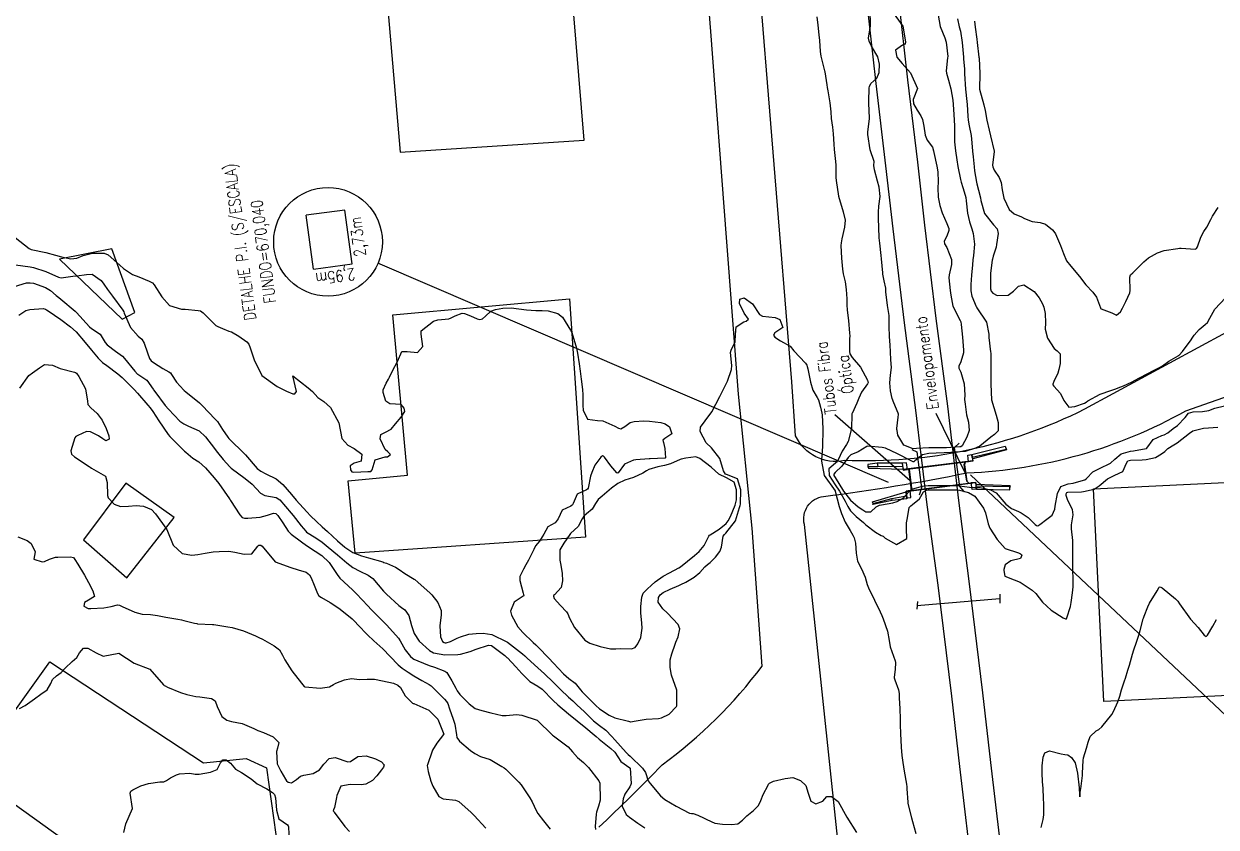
# Model space of a CAD drawing. Header units: metres. Extents: x 292545 to 299085, y 7450245 to 7463078.
# Drawn here: x 296025.7 to 296179.3, y 7456306.8 to 7456410.3 of the extents above; entities that cross this region are included whole.
import ezdxf

# ---------------------------------------------------------------- set-up
doc = ezdxf.new("R2010")
doc.units = ezdxf.units.M
doc.linetypes.add('CONTINUO', pattern=[0])
doc.linetypes.add('TRACEJADO', pattern=[8.7, 8, -0.7])
for name, color, linetype in [('Curvas de Nivel 1m', 11, 'Continuous'), ('Curvas de Nivel 5m', 15, 'Continuous'), ('Edificações', 30, 'Continuous'), ('ENVELOPAMENTO', 45, 'CONTINUO'), ('Linha Férrea', 20, 'Continuous'), ('P.I.', 45, 'CONTINUO'), ('Pontes e viadutos', 190, 'Continuous'), ('Pórtico', 62, 'Continuous'), ('TEXTO', 45, 'Continuous'), ('TUBO', 45, 'Continuous'), ('Vias Primárias', 230, 'Continuous')]:
    doc.layers.add(name, color=color, linetype=linetype)
doc.styles.add('ROMANS', font='romans', dxfattribs={"height": 0.2})

msp = doc.modelspace()

# ---------------------------------------------------------------- linework, layer by layer
at = {"layer": 'Curvas de Nivel 1m', "flags": 128}
for points, elevation in [([(296127.89, 7456411.16), (296127.99, 7456410.11), (296128.14, 7456408.88), (296128.23, 7456408.11), (296128.3, 7456406.7), (296128.37, 7456406.11), (296128.86, 7456404.24), (296128.9, 7456404.13), (296128.9, 7456404.1), (296129.16, 7456402.41), (296129.2, 7456402.09), (296129.28, 7456401.65), (296129.56, 7456400.09), (296129.66, 7456398.95), (296129.73, 7456398.09), (296129.88, 7456396.98), (296129.99, 7456396.09), (296130.06, 7456394.77), (296130.11, 7456394.09), (296130.28, 7456392.53), (296130.3, 7456392.08), (296130.32, 7456390.46), (296130.36, 7456390.08), (296130.67, 7456388.08), (296131.27, 7456386.07), (296131.52, 7456384.96), (296131.45, 7456384.07), (296131.1, 7456382.56), (296130.99, 7456382.07), (296130.97, 7456381.7), (296131.05, 7456380.07), (296131.16, 7456378.67), (296131.28, 7456378.07), (296131.53, 7456377.05), (296131.66, 7456376.06), (296131.73, 7456374.85), (296131.74, 7456374.06), (296131.79, 7456373.36), (296131.97, 7456372.06), (296132.09, 7456370.43), (296132.1, 7456370.06), (296132.09, 7456369.7), (296132.08, 7456368.06), (296132.12, 7456367.74), (296132.43, 7456367.29), (296133.51, 7456366.04), (296134.39, 7456364.36), (296134.49, 7456364.03), (296134.46, 7456363.95), (296134.38, 7456363.88), (296133.61, 7456362.79), (296133.3, 7456362.04), (296133.02, 7456361.38), (296132.4, 7456360.05), (296132.39, 7456360.01), (296132.33, 7456358.06), (296132.31, 7456357.96), (296131.9, 7456356.46), (296131.69, 7456356.07), (296131.14, 7456355.21), (296130.62, 7456354.08), (296130.48, 7456353.85), (296130.26, 7456353.67), (296129.41, 7456352.93), (296129.45, 7456352.09), (296130.23, 7456350.86), (296130.77, 7456350.07), (296131.52, 7456348.75), (296131.85, 7456348.06), (296132.19, 7456347.53), (296132.93, 7456346.79), (296133.89, 7456346.03), (296134.03, 7456345.89), (296134.17, 7456345.72), (296135.43, 7456344.75), (296136.16, 7456344.35), (296136.4, 7456344.25), (296136.66, 7456344), (296138.14, 7456343.19), (296139.47, 7456343.97), (296139.41, 7456345.21), (296139.42, 7456345.97), (296139.53, 7456346.62), (296139.76, 7456347.96), (296139.97, 7456348.18), (296140.2, 7456348.33), (296141.08, 7456349.08), (296141.6, 7456349.95), (296141.99, 7456350.18), (296142.23, 7456350.21), (296142.5, 7456350.21), (296144.23, 7456350.22), (296145.91, 7456350.21), (296146.23, 7456350.18), (296147.4, 7456349.88), (296148.22, 7456349.39), (296149.33, 7456347.85), (296149.58, 7456347.24), (296149.92, 7456345.84), (296150.16, 7456345.28), (296151.1, 7456343.83), (296152.13, 7456342.66), (296153.83, 7456342.1), (296154.12, 7456341.96), (296154.22, 7456341.9), (296154.28, 7456341.8), (296154.12, 7456341.39), (296152.85, 7456341.08), (296152.11, 7456340.54), (296151.97, 7456339.95), (296151.97, 7456339.82), (296152.09, 7456339.1), (296153.28, 7456338.61), (296154.08, 7456338.31), (296154.84, 7456337.79), (296155.6, 7456337.3), (296156.06, 7456336.87), (296156.93, 7456335.76), (296158.04, 7456334.72), (296159.59, 7456333.73), (296159.88, 7456333.58), (296160.02, 7456333.62), (296160.09, 7456333.72), (296160.56, 7456335.2), (296160.65, 7456335.71), (296160.82, 7456336.96), (296160.9, 7456337.71), (296160.88, 7456338.92), (296160.84, 7456339.71), (296160.85, 7456340.98), (296160.85, 7456341.71), (296160.85, 7456343), (296160.83, 7456343.71), (296160.69, 7456345.19), (296160.69, 7456345.71), (296160.89, 7456347.01), (296160.8, 7456347.71), (296160.2, 7456348.84), (296159.98, 7456349.49), (296159.99, 7456349.72), (296160.06, 7456349.87), (296160.22, 7456349.93), (296161.94, 7456349.98), (296162.22, 7456350), (296163.58, 7456350.33), (296164.23, 7456350.74), (296165.29, 7456351.66), (296166.25, 7456352.1), (296167.29, 7456352.6), (296167.74, 7456353.64), (296167.94, 7456353.96), (296168.27, 7456354.05), (296169.77, 7456354.1), (296170.27, 7456354.13), (296171.48, 7456354.38), (296172.28, 7456354.85), (296172.68, 7456355.18), (296173.1, 7456355.57), (296173.84, 7456356.02), (296174.3, 7456356.29), (296175.87, 7456357.54), (296176.32, 7456357.83), (296177.67, 7456358.16), (296178.32, 7456358.2), (296179.54, 7456358.28)], 673), ([(296143.49, 7456411.39), (296143.77, 7456409.92), (296144.35, 7456408.49), (296144.54, 7456407.91), (296144.73, 7456406.07), (296144.72, 7456405.91), (296144.54, 7456404.24), (296144.58, 7456403.91), (296144.85, 7456403.01), (296145.12, 7456401.91), (296145.38, 7456400.46), (296145.44, 7456399.9), (296145.47, 7456399.24), (296145.55, 7456397.9), (296145.61, 7456397.08), (296145.59, 7456395.9), (296145.6, 7456395.06), (296145.72, 7456393.9), (296145.89, 7456392.74), (296146.04, 7456391.9), (296146.39, 7456390.21), (296146.46, 7456389.89), (296146.69, 7456389.2), (296146.99, 7456388.2), (296147.05, 7456387.88), (296147.09, 7456387.46), (296147.28, 7456385.88), (296147.53, 7456384.77), (296147.82, 7456383.87), (296148, 7456383.25), (296148.16, 7456381.87), (296148.03, 7456380.42), (296147.96, 7456379.87), (296147.9, 7456379.2), (296147.78, 7456377.87), (296147.71, 7456376.7), (296147.71, 7456375.87), (296147.84, 7456375.19), (296148.39, 7456373.86), (296148.43, 7456373.79), (296148.5, 7456373.7), (296149.73, 7456371.85), (296150.04, 7456370.27), (296150.04, 7456369.84), (296150.25, 7456368.02), (296150.27, 7456367.84), (296150.3, 7456365.96), (296150.3, 7456365.84), (296150.29, 7456363.93), (296150.29, 7456363.84), (296150.36, 7456361.84), (296150.99, 7456359.83), (296151.24, 7456358.91), (296151.23, 7456357.83), (296150.77, 7456357.37), (296150.3, 7456357.03), (296148.87, 7456355.86), (296148.49, 7456355.67), (296148.29, 7456355.6), (296146.99, 7456355.18), (296146.28, 7456355.1), (296145.13, 7456355.05), (296144.28, 7456355.01), (296143.24, 7456354.96), (296142.28, 7456354.9), (296141.5, 7456354.72), (296140.49, 7456353.96), (296140.37, 7456353.85), (296140.26, 7456353.85), (296140, 7456353.96), (296138.28, 7456354.86), (296136.71, 7456355.58), (296136.29, 7456355.7), (296134.46, 7456355.86), (296134.29, 7456355.82), (296133.18, 7456355.14), (296132.27, 7456354.72), (296131.92, 7456354.41), (296131.69, 7456354.07), (296131.07, 7456353.26), (296130.25, 7456352.45), (296130.07, 7456352.25), (296130.08, 7456352.08), (296130.24, 7456351.8), (296131.29, 7456350.07), (296132.21, 7456348.88), (296133.21, 7456348.04), (296133.78, 7456347.63), (296134.19, 7456347.4), (296134.81, 7456347.4), (296135.53, 7456348.02), (296135.95, 7456348.26), (296136.2, 7456348.31), (296137.65, 7456348.54), (296138.2, 7456348.7), (296139.01, 7456349.17), (296139.7, 7456349.97), (296139.96, 7456350.22), (296140.23, 7456350.34), (296141.47, 7456350.71), (296142.23, 7456350.79), (296143.1, 7456350.79), (296144.23, 7456350.8), (296145.33, 7456350.8), (296146.23, 7456350.74), (296147.54, 7456350.57), (296148.23, 7456350.54), (296148.91, 7456350.54), (296150.23, 7456350.24), (296150.96, 7456349.83), (296152.2, 7456348.39), (296152.96, 7456347.81), (296153.84, 7456347.45), (296154.19, 7456347.27), (296155.07, 7456346.67), (296155.98, 7456345.77), (296156.17, 7456345.64), (296156.34, 7456345.6), (296156.58, 7456345.77), (296157.51, 7456346.43), (296158.18, 7456346.95), (296158.51, 7456347.75), (296158.57, 7456348.12), (296158.86, 7456349.74), (296159.32, 7456350.64), (296160.23, 7456350.99), (296160.87, 7456351.07), (296162.24, 7456351.46), (296162.41, 7456351.53), (296162.59, 7456351.7), (296163.41, 7456352.53), (296164.26, 7456352.99), (296165.68, 7456353.66), (296166.27, 7456354.19), (296167.06, 7456354.86), (296168.29, 7456355.19), (296168.68, 7456355.23), (296170.29, 7456355.55), (296170.33, 7456355.57), (296170.36, 7456355.6), (296171.19, 7456356.7), (296172.31, 7456357.22), (296172.59, 7456357.3), (296173.08, 7456357.57), (296173.76, 7456358.12), (296174.32, 7456358.51), (296175.3, 7456359.55), (296175.76, 7456360.12), (296176.34, 7456360.29), (296177.56, 7456360.31), (296178.35, 7456360.46), (296179.13, 7456360.73), (296180.36, 7456361.03)], 672), ([(296137.49, 7456411.99), (296138.93, 7456409.98), (296139.28, 7456407.98), (296139.24, 7456407.65), (296138.91, 7456407.54), (296138, 7456406.89), (296138.17, 7456405.99), (296138.87, 7456405.16), (296139.95, 7456403.97), (296140.83, 7456401.96), (296140.27, 7456400.51), (296140.34, 7456399.96), (296140.8, 7456399.15), (296141.27, 7456398.43), (296141.5, 7456397.95), (296141.65, 7456397.07), (296141.82, 7456395.94), (296142.09, 7456395.28), (296142.75, 7456394.38), (296142.91, 7456393.93), (296142.96, 7456393.71), (296143.31, 7456391.92), (296143.44, 7456391.19), (296143.49, 7456389.92), (296143.46, 7456389.15), (296143.52, 7456387.92), (296143.73, 7456386.85), (296144.02, 7456385.92), (296144.63, 7456384.53), (296144.86, 7456383.91), (296144.88, 7456383.65), (296144.61, 7456382.9), (296144.26, 7456382.26), (296144.33, 7456381.91), (296144.6, 7456381.45), (296145.21, 7456379.9), (296145.22, 7456379.25), (296144.91, 7456377.91), (296144.89, 7456377.56), (296145.06, 7456375.9), (296145.12, 7456375.31), (296145.4, 7456373.9), (296146.33, 7456372.04), (296146.41, 7456371.89), (296146.48, 7456371.53), (296146.65, 7456369.89), (296146.77, 7456368.22), (296146.75, 7456367.89), (296146.42, 7456366.73), (296146.17, 7456366.14), (296146.17, 7456365.89), (296146.41, 7456365.38), (296146.85, 7456363.88), (296146.92, 7456362.43), (296146.91, 7456361.88), (296146.96, 7456361.27), (296147.15, 7456359.88), (296147.4, 7456358.95), (296147.51, 7456357.88), (296147.18, 7456357.01), (296146.61, 7456355.89), (296146.41, 7456355.77), (296146.29, 7456355.75), (296144.56, 7456355.63), (296144.29, 7456355.63), (296142.6, 7456355.62), (296142.29, 7456355.63), (296140.71, 7456355.53), (296140.29, 7456355.51), (296139.08, 7456355.97), (296138.31, 7456357.27), (296138.21, 7456357.88), (296138.19, 7456357.98), (296138.17, 7456358.13), (296138.34, 7456359.6), (296138.39, 7456359.94), (296138.38, 7456359.98), (296138.34, 7456360.1), (296137.78, 7456361.42), (296137.58, 7456361.99), (296137.38, 7456363), (296137.28, 7456364), (296137.37, 7456365.02), (296137.49, 7456365.99), (296137.41, 7456366.98), (296137.35, 7456368), (296137.3, 7456368.86), (296137.25, 7456370), (296137.19, 7456371.28), (296137.18, 7456372), (296137.17, 7456372.68), (296136.97, 7456374), (296136.77, 7456375.76), (296136.77, 7456376.01), (296136.76, 7456376.23), (296136.54, 7456377.14), (296136.38, 7456378.01), (296136.36, 7456378.21), (296136.2, 7456380.01), (296136.16, 7456380.43), (296135.98, 7456382.02), (296135.92, 7456382.7), (296135.84, 7456384.02), (296135.82, 7456385.2), (296135.82, 7456386.01), (296135.87, 7456386.8), (296136.02, 7456388.01), (296135.9, 7456389.23), (296135.69, 7456390.01), (296135.28, 7456391.46), (296135.23, 7456392.02), (296135.25, 7456392.54), (296134.74, 7456394.03), (296134.43, 7456396.03), (296134.42, 7456396.38), (296134.65, 7456398.03), (296134.65, 7456398.17), (296134.57, 7456400.03), (296134.56, 7456400.28), (296134.62, 7456402.03), (296134.65, 7456402.22), (296134.84, 7456402.61), (296135.58, 7456403.29), (296135.88, 7456404.01), (296135.94, 7456405.08), (296135.71, 7456406.02), (296134.9, 7456407.4), (296134.61, 7456408.03), (296134.52, 7456408.43), (296134.79, 7456410.03), (296134.8, 7456410.16), (296134.75, 7456412.03)], 673), ([(296145.99, 7456410.94), (296146.21, 7456409.89), (296146.36, 7456409.32), (296146.6, 7456407.88), (296146.78, 7456405.99), (296146.78, 7456405.88), (296146.78, 7456405.78), (296146.87, 7456404.42), (296146.9, 7456403.88), (296146.9, 7456403.84), (296147, 7456401.88), (296147.2, 7456400.27), (296147.25, 7456399.88), (296147.31, 7456398.4), (296147.37, 7456397.88), (296147.51, 7456397.15), (296147.74, 7456395.88), (296147.83, 7456394.95), (296147.93, 7456393.87), (296148.01, 7456393.15), (296148.12, 7456391.87), (296148.18, 7456391.34), (296148.43, 7456389.86), (296148.48, 7456389.65), (296148.68, 7456388.83), (296148.95, 7456387.86), (296149.01, 7456387.51), (296149.46, 7456385.85), (296150.63, 7456384.38), (296151.09, 7456383.84), (296151.21, 7456383.24), (296151.02, 7456381.84), (296150.95, 7456381.48), (296150.58, 7456380.32), (296150.49, 7456379.93), (296150.47, 7456379.84), (296150.24, 7456378.16), (296150.22, 7456377.84), (296150.25, 7456376.12), (296150.31, 7456375.84), (296150.52, 7456375.55), (296151.1, 7456375.25), (296152.52, 7456375.31), (296153.2, 7456375.81), (296153.84, 7456376.49), (296154.54, 7456376.63), (296155.88, 7456375.78), (296156.51, 7456374.96), (296156.92, 7456374.18), (296157.09, 7456373.76), (296157.3, 7456372.96), (296157.33, 7456371.76), (296157.3, 7456370.93), (296157.57, 7456369.76), (296158.44, 7456368.44), (296158.82, 7456368.13), (296159.23, 7456367.74), (296159.2, 7456366.52), (296159.04, 7456365.74), (296158.91, 7456365.24), (296158.39, 7456364.17), (296158.27, 7456363.86), (296158.27, 7456363.75), (296158.38, 7456363.58), (296159.25, 7456362.62), (296159.67, 7456361.73), (296160.35, 7456360.87), (296161.12, 7456360.95), (296162.36, 7456361.4), (296162.55, 7456361.51), (296162.79, 7456361.69), (296164.37, 7456362.55), (296165.73, 7456363.01), (296166.38, 7456363.22), (296166.68, 7456363.35), (296167.39, 7456363.64), (296168.39, 7456364.09), (296169.44, 7456364.66), (296170.4, 7456365.18), (296171.23, 7456365.59), (296172.02, 7456365.97), (296172.41, 7456366.22), (296173.21, 7456366.79), (296174.43, 7456367.49), (296174.47, 7456367.52), (296174.53, 7456367.56), (296174.96, 7456368.07), (296176.09, 7456369.54), (296176.23, 7456369.76), (296176.46, 7456370.16), (296177.11, 7456370.89), (296177.89, 7456371.52), (296178.19, 7456371.8), (296178.49, 7456372.33), (296179.12, 7456373.5), (296180.52, 7456374.97)], 671), ([(296024.6, 7456382.75), (296026.42, 7456381.31), (296026.58, 7456381.24), (296026.68, 7456381.21), (296028.58, 7456380.83), (296029.79, 7456380.48), (296030.57, 7456380.26), (296031.8, 7456380.01), (296032.57, 7456380.09), (296033.38, 7456380.42), (296034.58, 7456380.71), (296036.09, 7456380.71), (296036.58, 7456380.52), (296038.09, 7456379.17), (296038.56, 7456378.76), (296039.71, 7456377.99), (296040.54, 7456377.66), (296041.86, 7456377.13), (296042.3, 7456376.89), (296042.53, 7456376.63), (296043.5, 7456375.11), (296044.5, 7456374), (296046.05, 7456373.52), (296046.49, 7456373.49), (296048.19, 7456373.35), (296048.49, 7456373.29), (296048.82, 7456373.05), (296050.47, 7456371.41), (296050.7, 7456371.26), (296051.32, 7456371.02), (296052.15, 7456370.69), (296052.46, 7456370.57), (296053.42, 7456370.02), (296054.45, 7456369.29), (296054.72, 7456368.98), (296054.87, 7456368.54), (296055.41, 7456366.97), (296056.39, 7456364.96), (296058.37, 7456363.55), (296059.56, 7456362.92), (296060.36, 7456362.6), (296060.65, 7456362.61), (296060.84, 7456362.91), (296060.39, 7456364.91), (296062.37, 7456363.39), (296062.9, 7456362.88), (296063.6, 7456362.12), (296064.35, 7456361.61), (296065.24, 7456360.85), (296066.32, 7456358.84), (296066.67, 7456356.83), (296067.45, 7456355.98), (296068.28, 7456355.53), (296069.25, 7456354.8), (296069.16, 7456353.9), (296068.26, 7456353.67), (296067.77, 7456353.3), (296067.81, 7456352.82), (296067.98, 7456352.55), (296068.24, 7456352.49), (296070.05, 7456352.6), (296070.24, 7456352.59), (296070.43, 7456352.6), (296070.6, 7456352.79), (296070.97, 7456354.07), (296072.27, 7456354.46), (296072.57, 7456354.47), (296072.95, 7456354.76), (296072.61, 7456355.1), (296072.28, 7456355.42), (296071.62, 7456356.78), (296071.71, 7456357.37), (296072.31, 7456357.66), (296073.04, 7456358.03), (296073.62, 7456358.75), (296074.33, 7456359.6), (296074.78, 7456360.3), (296074.73, 7456360.74), (296074.35, 7456361.22), (296072.89, 7456361.3), (296072.35, 7456361.67), (296072.03, 7456362.77), (296072.03, 7456363.11), (296072.38, 7456363.98), (296072.68, 7456364.47), (296072.81, 7456364.76), (296073.21, 7456365.57), (296073.86, 7456366.75), (296074.43, 7456368.03), (296075.1, 7456368.06), (296076.42, 7456367.93), (296077.12, 7456368.71), (296076.89, 7456370.28), (296076.9, 7456370.71), (296078.48, 7456371.95), (296079.04, 7456372.12), (296080.48, 7456372.28), (296080.75, 7456372.4), (296081.28, 7456372.66), (296082.17, 7456372.98), (296082.49, 7456372.96), (296083.25, 7456372.64), (296084.1, 7456372.25), (296084.48, 7456372.19), (296084.82, 7456372.27), (296085.2, 7456372.61), (296085.86, 7456373.24), (296086.5, 7456373.46), (296087.44, 7456373.65), (296088.5, 7456373.7), (296089.47, 7456373.54), (296090.49, 7456373.4), (296091.68, 7456373.35), (296092.49, 7456373.34), (296093.26, 7456373.28), (296094.49, 7456372.94), (296095.12, 7456372.49), (296096.13, 7456370.82), (296096.3, 7456370.48), (296096.46, 7456370.08), (296096.93, 7456368.48), (296097.05, 7456367.85), (296097.25, 7456366.47), (296097.37, 7456365.5), (296097.5, 7456364.47), (296097.7, 7456363.14), (296097.75, 7456362.47), (296097.72, 7456361.1), (296097.78, 7456360.47), (296098.33, 7456359.34), (296099.6, 7456359.16), (296100.32, 7456359.12), (296101.83, 7456358.41), (296102.31, 7456358.16), (296102.63, 7456358.08), (296103.16, 7456358.4), (296103.83, 7456358.88), (296104.32, 7456359.03), (296105.57, 7456359.13), (296106.32, 7456359.09), (296107.77, 7456358.9), (296108.32, 7456358.73), (296108.9, 7456358.33), (296109.18, 7456357.46), (296108.3, 7456356.84), (296108.02, 7456356.62), (296108.1, 7456356.34), (296108.29, 7456355.57), (296108.36, 7456354.34), (296108.32, 7456354.3), (296108.27, 7456354.29), (296106.4, 7456354.23), (296106.27, 7456354.23), (296104.56, 7456354.09), (296104.27, 7456354.03), (296103.11, 7456353.55), (296102.3, 7456352.41), (296102.25, 7456352.4), (296102.22, 7456352.38), (296102.12, 7456352.41), (296101.35, 7456353.33), (296100.52, 7456354.44), (296100.41, 7456354.57), (296100.27, 7456354.61), (296100.03, 7456354.44), (296099.28, 7456353.42), (296098.87, 7456352.45), (296098.72, 7456351.97), (296098.43, 7456350.46), (296098.35, 7456350.33), (296098.22, 7456350.24), (296097.01, 7456349.68), (296096.47, 7456348.48), (296096.39, 7456348.29), (296096.2, 7456348.11), (296095.07, 7456347.61), (296094.54, 7456346.5), (296094.17, 7456345.99), (296093.24, 7456345.44), (296092.72, 7456344.52), (296092.51, 7456344.16), (296092.14, 7456343.61), (296091.64, 7456343.02), (296091.41, 7456342.54), (296090.71, 7456341.15), (296090.38, 7456340.56), (296090.1, 7456340), (296089.61, 7456339.04), (296089.6, 7456338.56), (296090.06, 7456336.9), (296090.11, 7456336.56), (296090.05, 7456336.51), (296088.89, 7456335.73), (296088.43, 7456334.58), (296088.53, 7456334.07), (296089.37, 7456332.57), (296090, 7456331.82), (296091.34, 7456330.54), (296091.68, 7456330.24), (296091.98, 7456329.95), (296093.34, 7456328.52), (296093.95, 7456327.87), (296095.22, 7456326.5), (296095.93, 7456325.9), (296096.76, 7456325.31), (296097.42, 7456324.47), (296097.65, 7456324.2), (296097.91, 7456323.95), (296099.39, 7456322.45), (296099.89, 7456322), (296101.12, 7456321.17), (296101.87, 7456320.85), (296103.59, 7456320.39), (296103.86, 7456320.32), (296103.93, 7456320.32), (296104.32, 7456320.39), (296105.62, 7456320.62), (296105.87, 7456320.65), (296107.46, 7456320.76), (296107.87, 7456320.83), (296108.87, 7456321.33), (296109.81, 7456322.32), (296109.83, 7456322.39), (296109.85, 7456324.32), (296109.83, 7456324.4), (296109.17, 7456326.33), (296108.97, 7456327.31), (296108.99, 7456328.33), (296109.19, 7456329.11), (296109.61, 7456330.32), (296109.71, 7456330.6), (296109.99, 7456331.27), (296110.22, 7456332.32), (296110.01, 7456332.87), (296108.63, 7456334.33), (296108.04, 7456334.88), (296107.44, 7456335.74), (296107.46, 7456336.35), (296107.69, 7456336.71), (296108.06, 7456337), (296108.97, 7456337.43), (296110.08, 7456337.91), (296110.37, 7456338.03), (296110.99, 7456338.31), (296112.09, 7456338.98), (296112.79, 7456339.59), (296113.43, 7456340.28), (296113.78, 7456340.6), (296114.11, 7456340.88), (296114.82, 7456341.56), (296115.37, 7456342.26), (296115.57, 7456342.82), (296115.79, 7456344.25), (296115.96, 7456344.45), (296116.16, 7456344.62), (296117.39, 7456346.23), (296117.93, 7456347.96), (296118.01, 7456348.22), (296118.04, 7456348.37), (296118.08, 7456350.22), (296117.63, 7456351.63), (296116.24, 7456352.19), (296116.11, 7456352.25), (296115.83, 7456352.67), (296115.36, 7456354.26), (296114.29, 7456355.65), (296113.63, 7456356.28), (296112.86, 7456357.73), (296112.9, 7456358.28), (296113.48, 7456359.12), (296114.34, 7456360.27), (296115.36, 7456362.26), (296116.38, 7456364.24), (296116.89, 7456365.75), (296116.93, 7456366.23), (296116.75, 7456367.92), (296116.82, 7456368.24), (296117.37, 7456369.31), (296117.41, 7456370.23), (296117.49, 7456371.21), (296118.48, 7456371.88), (296118.76, 7456371.94), (296119.07, 7456372.21), (296118.49, 7456373), (296117.89, 7456374.23), (296117.94, 7456374.8), (296118.51, 7456374.95), (296119.6, 7456374.21), (296120.49, 7456372.82), (296120.88, 7456372.59), (296122.49, 7456372.43), (296123.09, 7456372.16), (296123.5, 7456371.14), (296122.47, 7456370.47), (296122.3, 7456370.17), (296122.46, 7456369.91), (296123.18, 7456369.44), (296124.44, 7456368.73), (296124.92, 7456368.15), (296126.42, 7456366.55), (296126.59, 7456366.3), (296126.64, 7456366.13), (296126.7, 7456365.83), (296127.05, 7456364.12), (296127.34, 7456363.08), (296127.91, 7456362.11), (296128.07, 7456361.82), (296128.35, 7456360.87), (296128.52, 7456360.1), (296128.54, 7456359.89), (296128.63, 7456358.1), (296128.65, 7456357.76), (296128.61, 7456356.1), (296128.59, 7456355.8), (296128.48, 7456354.1), (296128.46, 7456353.9), (296128.83, 7456352.09), (296130.22, 7456350.09), (296130.24, 7456350.06), (296130.74, 7456348.07), (296131.06, 7456347.19), (296131.54, 7456346.07), (296132.16, 7456344.98), (296132.5, 7456344.4), (296132.67, 7456344.05), (296132.85, 7456343.34), (296132.94, 7456342.05), (296133.12, 7456341.05), (296133.63, 7456340.04), (296134.09, 7456338.98), (296134.35, 7456338.03), (296134.52, 7456337.58), (296135.29, 7456336.02), (296136.04, 7456334.5), (296136.26, 7456334.01), (296136.43, 7456333.6), (296136.99, 7456332), (296137.17, 7456330.82), (296137.32, 7456330), (296137.96, 7456328.18), (296138, 7456327.99), (296137.94, 7456327.07), (296137.82, 7456326.1), (296137.84, 7456325.99), (296137.93, 7456325.73), (296138.39, 7456324.45), (296138.47, 7456323.98), (296138.49, 7456323.4), (296138.56, 7456321.98), (296138.6, 7456320.7), (296138.61, 7456319.98), (296138.64, 7456318.77), (296138.69, 7456317.98), (296138.74, 7456317.06), (296138.82, 7456315.97), (296138.93, 7456315.1), (296139.1, 7456313.97), (296139.43, 7456312.3), (296139.47, 7456311.96), (296139.48, 7456311.68), (296139.59, 7456309.96), (296139.61, 7456309.83), (296139.74, 7456309.3), (296140.07, 7456307.96), (296140.2, 7456307.47), (296140.64, 7456305.95)], 674), ([(296024.52, 7456376.41), (296026.09, 7456376.88), (296026.53, 7456376.91), (296026.98, 7456376.85), (296028.52, 7456376.3), (296029.14, 7456375.9), (296029.89, 7456375.27), (296030.24, 7456375), (296030.51, 7456374.79), (296032.33, 7456373.24), (296032.49, 7456373.08), (296034.19, 7456371.22), (296034.46, 7456371), (296035.54, 7456370.29), (296036.2, 7456369.19), (296036.44, 7456368.89), (296037.52, 7456368.08), (296038.42, 7456367.47), (296038.71, 7456367.17), (296040.03, 7456365.52), (296040.35, 7456365.15), (296040.39, 7456365.12), (296041.59, 7456364.34), (296042.37, 7456363.21), (296042.42, 7456363.12), (296042.6, 7456362.89), (296043.95, 7456361.1), (296044.34, 7456360.6), (296045.8, 7456359.09), (296046.32, 7456358.71), (296046.95, 7456358.43), (296048.3, 7456357.81), (296049.11, 7456357.04), (296050.28, 7456355.57), (296050.51, 7456355.26), (296050.67, 7456355.02), (296051.38, 7456354.13), (296052.25, 7456353.17), (296052.44, 7456353), (296054.23, 7456351.67), (296055.12, 7456350.97), (296056.21, 7456349.79), (296056.75, 7456349.5), (296058.21, 7456349.24), (296058.68, 7456348.93), (296060.18, 7456347.21), (296060.43, 7456346.91), (296061.45, 7456345.6), (296062.03, 7456344.89), (296062.15, 7456344.78), (296063.32, 7456344.05), (296064.14, 7456343.48), (296064.91, 7456342.85), (296066.12, 7456341.85), (296067.33, 7456340.83), (296068.1, 7456340.23), (296069.02, 7456339.74), (296070.09, 7456339.23), (296070.7, 7456338.78), (296072.06, 7456337.18), (296072.44, 7456336.77), (296074.04, 7456335.33), (296074.36, 7456335.07), (296074.78, 7456334.74), (296075.3, 7456334.01), (296075.65, 7456332.73), (296076, 7456331.7), (296076.66, 7456330.71), (296077.97, 7456329.5), (296078.51, 7456329.23), (296079.97, 7456328.98), (296081.62, 7456329), (296081.97, 7456329.05), (296083.21, 7456329.39), (296083.97, 7456329.68), (296085.57, 7456330.19), (296085.98, 7456330.15), (296087.68, 7456328.87), (296087.96, 7456328.62), (296088.01, 7456328.58), (296089.11, 7456327.4), (296089.89, 7456326.56), (296089.93, 7456326.51), (296090.91, 7456325.53), (296091.92, 7456324.92), (296092.47, 7456324.52), (296093.9, 7456323.09), (296094.52, 7456322.5), (296095.88, 7456321.37), (296097, 7456320.47), (296097.47, 7456320.08), (296097.86, 7456319.76), (296099.43, 7456318.44), (296099.84, 7456318.1), (296101.35, 7456316.89), (296101.81, 7456316.48), (296101.87, 7456316.41), (296102.61, 7456315.22), (296103.79, 7456314.4), (296103.81, 7456314.37), (296103.95, 7456312.39), (296103.93, 7456312.23), (296103.77, 7456311.96), (296103.16, 7456310.99), (296102.92, 7456310.4), (296102.8, 7456309.47), (296103.31, 7456308.4), (296103.52, 7456308.2), (296103.72, 7456308.04), (296104.81, 7456307.28), (296105.71, 7456306.65)], 676), ([(296025.07, 7456372.75), (296026, 7456373.32), (296026.49, 7456373.48), (296028.21, 7456373.58), (296028.5, 7456373.52), (296028.64, 7456373.44), (296028.88, 7456373.28), (296030.48, 7456372.17), (296031.74, 7456371.25), (296032.46, 7456370.6), (296033.61, 7456369.23), (296034.43, 7456368.23), (296035.32, 7456367.21), (296035.86, 7456366.65), (296036.4, 7456366.25), (296037.85, 7456365.18), (296038.39, 7456364.69), (296039.93, 7456363.15), (296040.37, 7456362.69), (296041.7, 7456361.13), (296041.99, 7456360.77), (296042.33, 7456360.32), (296043.11, 7456359.11), (296044.3, 7456357.37), (296044.53, 7456357.1), (296046.28, 7456355.34), (296046.42, 7456355.22), (296046.61, 7456355.07), (296047.5, 7456354.3), (296048.26, 7456353.82), (296049.14, 7456353.04), (296050.23, 7456351.75), (296050.83, 7456351.02), (296052.2, 7456349.08), (296052.23, 7456349.04), (296052.25, 7456349.01), (296052.35, 7456348.86), (296053.55, 7456346.99), (296053.84, 7456346.66), (296054.17, 7456346.56), (296054.59, 7456346.56), (296056.17, 7456346.68), (296057.13, 7456346.95), (296057.9, 7456347.21), (296058.18, 7456347.17), (296058.44, 7456346.93), (296059.1, 7456345.98), (296059.79, 7456344.91), (296060.15, 7456344.52), (296061.5, 7456343.54), (296062.13, 7456343.06), (296062.23, 7456342.99), (296062.39, 7456342.89), (296064.12, 7456341.74), (296065.07, 7456340.85), (296066.09, 7456339.32), (296066.45, 7456338.84), (296068.06, 7456337.32), (296068.58, 7456336.81), (296069.3, 7456336.06), (296070.04, 7456335.26), (296070.48, 7456334.79), (296072.02, 7456333.26), (296072.5, 7456332.77), (296073.99, 7456331.11), (296074.21, 7456330.75), (296074.83, 7456329.59), (296075.53, 7456328.73), (296075.77, 7456328.53), (296075.96, 7456328.42), (296076.47, 7456328.2), (296077.95, 7456327.6), (296078.62, 7456327.36), (296079.94, 7456326.85), (296080.19, 7456326.67), (296080.85, 7456325.6), (296081.35, 7456324.66), (296081.56, 7456324.31), (296081.9, 7456323.84), (296083.1, 7456322.64), (296083.88, 7456322.04), (296084.71, 7456321.79), (296085.88, 7456321.49), (296087.32, 7456321.13), (296087.87, 7456321.12), (296089.18, 7456321.26), (296089.87, 7456321.17), (296091.86, 7456320.53), (296093.84, 7456318.6), (296093.95, 7456318.51), (296095.82, 7456317.09), (296096.41, 7456316.48), (296097.05, 7456315.72), (296097.8, 7456315.07), (296098.44, 7456314.45), (296099.78, 7456312.73), (296099.91, 7456312.44), (296099.93, 7456312.28), (296099.98, 7456310.44), (296099.95, 7456310.23), (296099.73, 7456309.46), (296099.48, 7456308.69), (296099.45, 7456308.44), (296099.31, 7456306.84), (296099.35, 7456306.44)], 677), ([(296025.23, 7456363.33), (296026.39, 7456364.95), (296026.85, 7456365.31), (296027.74, 7456365.96), (296028.4, 7456366.37), (296029.41, 7456366.28), (296030.4, 7456365.88), (296032.24, 7456365.4), (296032.39, 7456365.33), (296032.49, 7456365.24), (296032.79, 7456364.83), (296033.66, 7456363.23), (296033.93, 7456361.64), (296033.99, 7456361.22), (296034.34, 7456360.79), (296035.16, 7456360.04), (296035.8, 7456359.2), (296036.31, 7456358.14), (296036.66, 7456357.19), (296036.7, 7456356.77), (296036.29, 7456356.54), (296035.9, 7456356.8), (296035.36, 7456357.2), (296034.3, 7456357.69), (296033.79, 7456357.74), (296032.67, 7456357.24), (296032.43, 7456357.1), (296032.29, 7456356.91), (296031.78, 7456355.25), (296031.85, 7456354.83), (296032.27, 7456354.47), (296034.15, 7456353.22), (296034.25, 7456353.14), (296034.45, 7456353.02), (296036.24, 7456352), (296036.48, 7456351.19), (296036.52, 7456349.51), (296036.59, 7456349.19), (296037.37, 7456348.36), (296038.19, 7456348.06), (296039.22, 7456348.13), (296040.19, 7456348.2), (296041.16, 7456348.1), (296042.19, 7456347.68), (296042.7, 7456347.11), (296044.15, 7456345.1), (296044.95, 7456343.09), (296046.12, 7456342), (296047.35, 7456341.82), (296048.12, 7456341.91), (296049.08, 7456342.08), (296050.12, 7456342.22), (296050.87, 7456342.27), (296052.12, 7456342.31), (296052.92, 7456342.2), (296054.12, 7456341.92), (296055.1, 7456341.99), (296055.85, 7456342.96), (296056.01, 7456343.08), (296056.13, 7456343.11), (296056.27, 7456343.09), (296056.43, 7456342.96), (296058.1, 7456340.93), (296060.1, 7456340.23), (296061.07, 7456339.93), (296062.09, 7456339.6), (296062.5, 7456339.29), (296062.74, 7456338.88), (296063.14, 7456337.94), (296063.54, 7456336.87), (296063.74, 7456336.56), (296064.05, 7456336.36), (296065.18, 7456335.71), (296066.04, 7456335.15), (296066.47, 7456334.84), (296068.02, 7456333.58), (296068.4, 7456333.2), (296068.76, 7456332.81), (296069.99, 7456331.52), (296070.8, 7456330.78), (296071.97, 7456329.73), (296072.9, 7456328.76), (296073.95, 7456327.65), (296074.45, 7456327.24), (296075.21, 7456326.73), (296075.94, 7456326.26), (296077, 7456325.64), (296077.92, 7456325.15), (296078.18, 7456324.96), (296078.43, 7456324.69), (296079.9, 7456323.26), (296080.18, 7456322.96), (296080.33, 7456322.67), (296080.57, 7456321.98), (296081.04, 7456320.66), (296081.22, 7456320.02), (296081.45, 7456318.66), (296081.51, 7456318.32), (296081.83, 7456317.82), (296083.27, 7456316.64), (296083.82, 7456316.24), (296084.56, 7456315.87), (296085.81, 7456315.46), (296087.28, 7456314.59), (296087.6, 7456314.39), (296087.79, 7456314.24), (296089.48, 7456312.56), (296089.77, 7456312.21), (296090.9, 7456310.54), (296091.21, 7456310.01), (296091.73, 7456308.89), (296091.93, 7456308.53), (296092.68, 7456307.55), (296093.53, 7456306.51)], 678), ([(296024.96, 7456344.15), (296026.14, 7456343.71), (296026.69, 7456343.3), (296027.17, 7456342.25), (296027, 7456341.3), (296028.1, 7456340.96), (296028.39, 7456341), (296029.02, 7456341.28), (296029.82, 7456341.56), (296030.11, 7456341.56), (296031.74, 7456341.61), (296032.11, 7456341.49), (296032.31, 7456341.24), (296032.7, 7456340.63), (296033.53, 7456339.23), (296034.07, 7456338.28), (296034.63, 7456337.21), (296034.81, 7456336.46), (296034.04, 7456336.01), (296033.56, 7456335.71), (296033.44, 7456335.23), (296034.03, 7456334.95), (296034.34, 7456334.91), (296036.03, 7456335.01), (296036.99, 7456335.19), (296037.79, 7456335.42), (296038.04, 7456335.35), (296038.38, 7456335.17), (296040.03, 7456334.45), (296040.96, 7456334.21), (296042.02, 7456334.14), (296042.93, 7456334.03), (296044.02, 7456333.83), (296045.56, 7456333.54), (296046.02, 7456333.45), (296046.33, 7456333.39), (296047.69, 7456333.05), (296048.01, 7456332.98), (296048.1, 7456332.96), (296050.01, 7456332.87), (296050.19, 7456332.85), (296052.01, 7456332.56), (296052.54, 7456332.47), (296054, 7456332.04), (296055.55, 7456331.41), (296055.99, 7456331.21), (296056.46, 7456330.96), (296057.97, 7456330.13), (296058.65, 7456329.61), (296059.04, 7456328.92), (296059.36, 7456328.32), (296059.95, 7456327.37), (296060.26, 7456326.91), (296061.51, 7456325.3), (296061.85, 7456324.89), (296061.91, 7456324.85), (296061.97, 7456324.84), (296063.91, 7456324.65), (296065.08, 7456324.85), (296065.62, 7456325.14), (296065.92, 7456325.31), (296067.01, 7456325.74), (296067.93, 7456325.9), (296068.96, 7456325.77), (296069.93, 7456325.81), (296070.88, 7456325.83), (296071.93, 7456325.6), (296073.36, 7456325.31), (296073.92, 7456325.05), (296074.24, 7456324.75), (296074.83, 7456323.67), (296075.8, 7456322.72), (296075.89, 7456322.69), (296075.94, 7456322.67), (296077.88, 7456321.85), (296079.07, 7456320.69), (296079.81, 7456318.72), (296079.8, 7456318.68), (296078.93, 7456317.59), (296078.37, 7456316.69), (296078.22, 7456316.29), (296077.8, 7456315.05), (296077.7, 7456314.8), (296077.69, 7456314.7), (296077.79, 7456313.94), (296078.14, 7456312.7), (296078.41, 7456312.05), (296079.2, 7456310.69), (296079.74, 7456310.42), (296081.31, 7456310.23), (296081.74, 7456310.05), (296083.35, 7456308.63), (296083.72, 7456308.27), (296085.25, 7456306.61)], 679), ([(296156.76, 7456306.71), (296157.04, 7456307.76), (296157.13, 7456308.36), (296157.09, 7456309.76), (296157.07, 7456310.44), (296157.02, 7456311.76), (296156.95, 7456312.58), (296156.88, 7456313.76), (296156.91, 7456314.66), (296157.03, 7456315.76), (296157.25, 7456316.32), (296157.82, 7456316.57), (296159.35, 7456316.2), (296159.82, 7456316.13), (296160.19, 7456316.09), (296160.69, 7456315.72), (296161.13, 7456315.04), (296161.45, 7456313.71), (296161.65, 7456311.82), (296161.67, 7456311.7), (296161.68, 7456311.62), (296161.75, 7456310.67), (296161.85, 7456311.61), (296161.86, 7456311.7), (296162.07, 7456313.41), (296162.09, 7456313.7), (296162.18, 7456315.33), (296162.24, 7456315.7), (296162.6, 7456316.92), (296162.8, 7456317.69), (296163.08, 7456318.45), (296163.85, 7456319.15), (296164.2, 7456319.33), (296164.59, 7456319.67), (296165.88, 7456321.29), (296166.09, 7456321.65), (296166.63, 7456322.91), (296166.89, 7456323.64), (296167.13, 7456324.43), (296167.51, 7456325.63), (296167.62, 7456325.95), (296167.95, 7456326.97), (296168.1, 7456327.48), (296168.15, 7456327.63), (296168.55, 7456329.05), (296168.72, 7456329.62), (296169.03, 7456330.58), (296169.37, 7456331.62), (296169.52, 7456332.1), (296169.92, 7456333.61), (296169.95, 7456333.69), (296170.03, 7456333.94), (296170.49, 7456335.16), (296170.72, 7456335.6), (296171.7, 7456337.22), (296171.91, 7456337.58), (296171.97, 7456337.69), (296172.08, 7456337.73), (296172.36, 7456337.58), (296174.06, 7456336.18), (296174.37, 7456335.86), (296174.6, 7456335.55), (296176.02, 7456333.54), (296176.98, 7456332.5), (296177.78, 7456331.51), (296177.88, 7456331.39), (296178, 7456331.31), (296178.11, 7456331.4), (296178.17, 7456331.51), (296178.86, 7456332.66), (296179.36, 7456333.5)], 674), ([(296038.6, 7456306.07), (296038.85, 7456307.16), (296039.72, 7456309.15), (296039.42, 7456311.15), (296039.52, 7456311.39), (296039.76, 7456311.57), (296040.81, 7456312.09), (296041.77, 7456312.37), (296043.24, 7456312.58), (296043.77, 7456312.61), (296044.12, 7456312.75), (296044.61, 7456313.09), (296045.37, 7456313.49), (296045.78, 7456313.62), (296047.11, 7456313.73), (296047.78, 7456313.6), (296048.31, 7456313.58), (296049.78, 7456313.83), (296050.61, 7456314.2), (296051.07, 7456315.02), (296051.37, 7456315.44), (296051.8, 7456315.43), (296052.35, 7456315), (296053.01, 7456314.21), (296053.78, 7456313.79), (296055.01, 7456312.97), (296055.77, 7456312.34), (296057.02, 7456311.68), (296057.76, 7456311.22), (296057.9, 7456311.09), (296058.01, 7456310.94), (296058.16, 7456310.52), (296058.25, 7456308.93), (296058.59, 7456307.81), (296059.7, 7456307.03), (296059.79, 7456306.91), (296059.81, 7456306.8), (296059.9, 7456304.91)], 681)]:
    msp.add_lwpolyline(points, dxfattribs=dict(at, elevation=elevation))
at = {"layer": 'Curvas de Nivel 1m', "elevation": 673, "flags": 128}
msp.add_lwpolyline([(296112.8, 7456354.28), (296112.27, 7456354.47), (296110.99, 7456354.31), (296110.4, 7456354.19), (296110.27, 7456354.15), (296109.01, 7456353.58), (296108.26, 7456353.37), (296107.4, 7456353.2), (296106.25, 7456352.86), (296105.92, 7456352.69), (296105.47, 7456352.37), (296104.24, 7456351.81), (296103.16, 7456351.47), (296102.23, 7456351.02), (296101.43, 7456350.42), (296100.21, 7456349.42), (296099.69, 7456348.96), (296099.35, 7456348.45), (296098.91, 7456347.73), (296098.18, 7456347.11), (296097.84, 7456346.81), (296097.64, 7456346.47), (296097.12, 7456345.51), (296096.15, 7456344.58), (296096.06, 7456344.48), (296095.29, 7456343.34), (296094.75, 7456342.5), (296094.76, 7456341.15), (296094.91, 7456340.5), (296095.05, 7456339.45), (296095.1, 7456338.49), (296094.92, 7456337.64), (296094.06, 7456336.71), (296093.97, 7456336.6), (296093.96, 7456336.51), (296094.05, 7456336.24), (296094.84, 7456335.3), (296095.62, 7456334.49), (296095.79, 7456334.24), (296096.02, 7456333.68), (296096.66, 7456332.47), (296097.99, 7456330.86), (296098.62, 7456330.45), (296099.98, 7456330.03), (296101.3, 7456329.74), (296101.98, 7456329.74), (296102.62, 7456329.76), (296103.98, 7456329.73), (296104.45, 7456329.92), (296104.8, 7456330.38), (296105.18, 7456331.19), (296105.37, 7456332.38), (296105.33, 7456333.06), (296105.2, 7456334.38), (296105.22, 7456335.2), (296105.33, 7456336.38), (296105.52, 7456336.92), (296106.07, 7456337.46), (296106.54, 7456337.89), (296107.03, 7456338.36), (296108.09, 7456339.08), (296108.91, 7456339.51), (296110.1, 7456340.18), (296110.3, 7456340.32), (296112.12, 7456341.78), (296112.4, 7456342.01), (296112.7, 7456342.28), (296113.35, 7456343.06), (296113.97, 7456344.27), (296114.05, 7456344.37), (296114.15, 7456344.44), (296115.28, 7456345.14), (296116.17, 7456345.88), (296116.46, 7456346.25), (296116.73, 7456346.79), (296117.36, 7456348.23), (296117.52, 7456348.92), (296117.53, 7456350.23), (296117.22, 7456351.22), (296116.24, 7456351.75), (296115.24, 7456352.26), (296114.26, 7456353.15)], close=True, dxfattribs=at)
at = {"layer": 'Curvas de Nivel 5m', "flags": 128}
for points, elevation in [([(296148.17, 7456410.64), (296148.25, 7456409.87), (296148.48, 7456408.3), (296148.54, 7456407.86), (296148.75, 7456406), (296148.76, 7456405.86), (296148.86, 7456403.86), (296148.83, 7456401.86), (296149.39, 7456399.85), (296149.54, 7456399.12), (296149.77, 7456397.85), (296150.06, 7456396.56), (296150.24, 7456395.85), (296150.71, 7456393.88), (296150.71, 7456393.84), (296150.49, 7456392.07), (296150.52, 7456391.84), (296150.71, 7456391.44), (296151.34, 7456390.47), (296151.6, 7456389.83), (296151.74, 7456388.88), (296151.96, 7456387.82), (296152.65, 7456386.37), (296153.3, 7456385.81), (296154.24, 7456385.4), (296154.64, 7456385.21), (296155.62, 7456384.8), (296156.63, 7456384.66), (296157.33, 7456384.46), (296158.23, 7456383.75), (296158.41, 7456383.53), (296158.62, 7456383.2), (296159.27, 7456381.73), (296159.65, 7456380.67), (296160.05, 7456379.73), (296160.57, 7456379.04), (296161.69, 7456377.71), (296162.54, 7456376.64), (296163.43, 7456375.69), (296163.89, 7456375.06), (296164.39, 7456373.67), (296164.43, 7456373.6), (296164.5, 7456373.54), (296165.88, 7456373.04), (296166.49, 7456372.74), (296166.97, 7456373.17), (296167.24, 7456373.64), (296167.66, 7456374.49), (296168.17, 7456375.63), (296168.23, 7456375.93), (296168.2, 7456377.63), (296168.27, 7456377.92), (296168.56, 7456378.18), (296169.98, 7456379.61), (296170.58, 7456380.12), (296171.74, 7456380.75), (296172.59, 7456381.05), (296174.37, 7456381.34), (296174.59, 7456381.36), (296174.79, 7456381.35), (296176.59, 7456381.24), (296176.79, 7456381.33), (296176.89, 7456381.53), (296177.35, 7456382.79), (296177.74, 7456383.52), (296178.09, 7456384.06), (296178.64, 7456385.05), (296178.83, 7456385.51), (296179.55, 7456386.61)], 670), ([(296024.66, 7456379.24), (296026.56, 7456378.98), (296026.97, 7456378.89), (296028.55, 7456378.34), (296030.19, 7456377.62), (296030.54, 7456377.54), (296032.04, 7456377.75), (296032.54, 7456377.79), (296033.79, 7456377.98), (296034.54, 7456378.02), (296035.69, 7456377.2), (296036.05, 7456376.72), (296036.52, 7456376.03), (296037.13, 7456375.18), (296038.49, 7456373.36), (296038.59, 7456373.17), (296038.63, 7456373.01), (296039.45, 7456371.16), (296040.45, 7456370.01), (296040.94, 7456369.63), (296041.22, 7456369.14), (296041.66, 7456367.89), (296041.93, 7456367.13), (296042.12, 7456366.83), (296042.41, 7456366.62), (296043.64, 7456365.87), (296044.4, 7456365.44), (296044.6, 7456365.3), (296044.75, 7456365.09), (296045.41, 7456364.11), (296046.32, 7456363.08), (296046.37, 7456363.03), (296046.58, 7456362.87), (296048.35, 7456361.42), (296048.73, 7456361.05), (296050.33, 7456359.39), (296050.51, 7456359.21), (296050.66, 7456359.03), (296051.32, 7456358.01), (296052.02, 7456357), (296052.13, 7456356.85), (296052.29, 7456356.66), (296054.03, 7456354.98), (296054.27, 7456354.72), (296055.8, 7456352.96), (296056.25, 7456352.62), (296056.9, 7456352.3), (296058.23, 7456351.63), (296059.09, 7456350.92), (296060.21, 7456349.63), (296060.82, 7456348.9), (296062.18, 7456347.39), (296062.67, 7456346.88), (296063.44, 7456346.15), (296064.16, 7456345.47), (296064.82, 7456344.85), (296066.14, 7456343.64), (296067.07, 7456342.83), (296068.12, 7456342.13), (296069.21, 7456341.71), (296070.11, 7456341.48), (296071.95, 7456340.93), (296072.1, 7456340.88), (296072.46, 7456340.76), (296073.61, 7456340.26), (296074.09, 7456339.95), (296074.81, 7456339.46), (296076, 7456338.72), (296076.08, 7456338.66), (296076.48, 7456338.32), (296078.06, 7456336.9), (296078.27, 7456336.7), (296079.07, 7456335.71), (296079.49, 7456334.68), (296079.47, 7456334.13), (296079.29, 7456332.68), (296079.41, 7456331.26), (296079.64, 7456330.68), (296079.85, 7456330.54), (296079.98, 7456330.52), (296080.13, 7456330.52), (296080.67, 7456330.66), (296081.54, 7456331.11), (296081.99, 7456331.27), (296083.03, 7456331.61), (296084, 7456331.72), (296084.87, 7456331.74), (296086, 7456331.56), (296087.93, 7456330.63), (296087.98, 7456330.6), (296088.02, 7456330.58), (296089.97, 7456329.09), (296090.26, 7456328.85), (296090.58, 7456328.55), (296091.94, 7456327.29), (296092.79, 7456326.52), (296093.92, 7456325.44), (296094.86, 7456324.5), (296095.9, 7456323.52), (296096.45, 7456323.03), (296097.02, 7456322.47), (296097.88, 7456321.65), (296099.11, 7456320.45), (296099.86, 7456319.85), (296100.69, 7456319.26), (296101.47, 7456318.42), (296101.84, 7456318), (296103.32, 7456316.39), (296103.55, 7456316.13), (296103.81, 7456315.9), (296105.41, 7456314.37), (296105.79, 7456313.8), (296106.15, 7456312.74), (296106.39, 7456312.36), (296107.75, 7456310.8), (296108.3, 7456310.33), (296109.73, 7456309.46), (296111.48, 7456308.54), (296111.72, 7456308.5), (296111.95, 7456308.52), (296112.55, 7456308.29), (296113.36, 7456307.92), (296113.71, 7456307.73), (296114.72, 7456307.25), (296115.71, 7456307.14), (296116.86, 7456307.08), (296117.71, 7456307.2), (296118.29, 7456307.65), (296118.85, 7456308.21), (296119.73, 7456308.89), (296120.37, 7456309.56), (296120.66, 7456310.19), (296120.97, 7456310.97), (296121.6, 7456312.18), (296121.66, 7456312.29), (296121.78, 7456312.43), (296122.29, 7456312.68), (296123.78, 7456313.04), (296124.76, 7456313.16), (296125.78, 7456312.78), (296126.47, 7456312.12), (296126.75, 7456311.13), (296127.11, 7456310.12), (296127.74, 7456309.75), (296128.63, 7456310.1), (296129.14, 7456310.71), (296129.75, 7456310.71), (296130.62, 7456310.07), (296131.72, 7456308.06), (296132.96, 7456306.05)], 675), ([(296025.17, 7456322.04), (296025.88, 7456322.43), (296027.1, 7456323.3), (296027.9, 7456323.9), (296028.72, 7456324.47), (296029.21, 7456325.28), (296029.42, 7456325.77), (296029.93, 7456326.24), (296030.52, 7456326.67), (296031.05, 7456327.25), (296031.95, 7456328.09), (296032.57, 7456328.62), (296032.91, 7456329.23), (296033.4, 7456329.8), (296033.97, 7456329.84), (296035.03, 7456329.21), (296035.96, 7456328.79), (296037.96, 7456329.17), (296039.95, 7456327.9), (296041.94, 7456327.13), (296043.72, 7456325.1), (296043.82, 7456325.01), (296043.91, 7456324.95), (296044.21, 7456324.8), (296045.9, 7456324.11), (296046.7, 7456323.86), (296047.9, 7456323.6), (296048.39, 7456323.55), (296049.9, 7456323.33), (296050.35, 7456323.03), (296050.62, 7456322.29), (296051.22, 7456321.02), (296051.87, 7456320.53), (296052.48, 7456320.38), (296053.86, 7456320.13), (296055.35, 7456319.46), (296055.85, 7456319.22), (296056.58, 7456318.95), (296057.84, 7456318.4), (296058.55, 7456317.65), (296058.4, 7456316.93), (296058.26, 7456316.49), (296058.35, 7456314.93), (296058.82, 7456313.96), (296059.43, 7456312.92), (296059.58, 7456312.72), (296059.77, 7456312.55), (296060.22, 7456312.45), (296060.85, 7456312.9), (296061.35, 7456313.32), (296061.78, 7456313.46), (296063.01, 7456313.65), (296063.79, 7456314.13), (296064.36, 7456314.86), (296065.06, 7456315.6), (296065.81, 7456315.74), (296067.46, 7456315.16), (296067.8, 7456315.21), (296068.76, 7456315.86), (296069.81, 7456315.93), (296071.04, 7456315.54), (296071.8, 7456315.17), (296072.15, 7456314.77), (296072.06, 7456314.5), (296071.79, 7456314.12), (296071.19, 7456313.36), (296070.62, 7456312.78), (296069.77, 7456312.29), (296069.16, 7456312.19), (296067.77, 7456312.27), (296066.57, 7456312.03), (296066.05, 7456310.84), (296066.02, 7456310.56), (296065.73, 7456309.28), (296065.6, 7456308.97), (296065.55, 7456308.84), (296065.64, 7456308.76), (296065.72, 7456308.68), (296067.09, 7456306.83), (296067.69, 7456306.21)], 680)]:
    msp.add_lwpolyline(points, dxfattribs=dict(at, elevation=elevation))
at = {"layer": 'Edificações'}
for points in [[(296085.49, 7456418.96), (296072.16, 7456417.73), (296074.19, 7456393.72), (296097.92, 7456395.3), (296095.13, 7456429.16), (296084.96, 7456428.33)], [(296038.4, 7456372.2), (296040.02, 7456373.06), (296037.07, 7456381.28), (296030.32, 7456379.95)], [(296098.09, 7456344.14), (296068.4, 7456342.08), (296067.52, 7456351.39), (296075.14, 7456352.11), (296073.26, 7456372.76), (296096.01, 7456374.83)], [(296163.52, 7456350.35), (296237.57, 7456353.91), (296238.89, 7456326.51), (296164.84, 7456322.95)], [(296038.87, 7456351.1), (296033.4, 7456343.77), (296038.99, 7456338.89), (296045.11, 7456346.65)], [(296037.8, 7456300.14), (296018.83, 7456313.74), (296029.07, 7456328.04), (296048.88, 7456315.03), (296054.36, 7456315.62), (296056.99, 7456314.39), (296058.5, 7456303.67)]]:
    msp.add_lwpolyline(points, close=True, dxfattribs=at)
at = {"layer": 'ENVELOPAMENTO', "linetype": 'CONTINUO'}
for points in [[(296147.46, 7456351.09, 672.95), (296147.17, 7456351.36, 672.96), (296146.84, 7456353.47, 672.96), (296146.97, 7456353.81, 673.01)], [(296146.99, 7456353.8, 673.24), (296146.87, 7456353.44, 673.2), (296147.17, 7456351.36, 673.17), (296147.46, 7456351.09, 673.17)]]:
    msp.add_polyline3d(points, dxfattribs=at)
at = {"layer": 'Linha Férrea', "linetype": 'Continuous'}
for points in [[(296133.92, 7456416.37), (296135.46, 7456402.6), (296136.73, 7456391.99), (296137.65, 7456383.84), (296139.11, 7456371.76), (296140.6, 7456360.48), (296142.02, 7456348.3), (296143.47, 7456337.93), (296145.23, 7456323.62), (296146.26, 7456314.56), (296148.02, 7456299.63)], [(296152.04, 7456300.16), (296150.28, 7456315.08), (296149.24, 7456324.07), (296147.49, 7456338.45), (296146.16, 7456348.83), (296144.74, 7456360.99), (296143.25, 7456372.29), (296141.79, 7456384.32), (296140.87, 7456392.47), (296139.6, 7456403.08), (296138.06, 7456416.83)]]:
    msp.add_lwpolyline(points, dxfattribs=at)
at = {"layer": 'P.I.', "linetype": 'CONTINUO'}
for points in [[(296147.85, 7456354.78, 673.18), (296152.15, 7456355.85, 671.07), (296152.27, 7456355.42, 671.06), (296147.89, 7456354.4, 673.22)], [(296152.15, 7456355.85, 671.07), (296152.29, 7456355.36, 670.62), (296152.27, 7456355.42, 671.06)], [(296147.95, 7456353.9, 673.63), (296147.95, 7456353.98, 670.16), (296147.97, 7456354.22, 670.25), (296147.89, 7456354.4, 673.22), (296147.85, 7456354.78, 673.18), (296147.83, 7456354.77, 673.64)], [(296152.29, 7456355.36, 670.62), (296147.97, 7456354.22, 670.25)], [(296135.66, 7456353.67, 671.65), (296134.42, 7456353.47, 671.56), (296134.45, 7456353.23, 671.52), (296135.73, 7456353.23, 671.53)], [(296134.45, 7456353.23, 671.52), (296134.54, 7456353.03, 669.92), (296138.97, 7456352.89, 670.03)], [(296138.86, 7456353.68, 673.13), (296135.66, 7456353.67, 671.65), (296135.73, 7456353.23, 671.53), (296138.91, 7456353.28, 673.16)], [(296138.88, 7456353.65, 673.6), (296138.86, 7456353.68, 673.13), (296138.91, 7456353.28, 673.16), (296138.97, 7456352.89, 670.03), (296138.97, 7456352.85, 670.04), (296138.99, 7456352.77, 673.6)], [(296147.95, 7456353.98, 670.16), (296138.97, 7456352.85, 670.04)], [(296147.42, 7456353.83, 673.62), (296147.39, 7456353.84, 672.91), (296139.57, 7456352.86, 672.88), (296139.53, 7456352.84, 673.61)], [(296139.37, 7456350.01, 670.08), (296148.32, 7456351.15, 670.12)], [(296139.88, 7456350.14, 673.62), (296139.93, 7456350.13, 672.92), (296147.74, 7456351.12, 672.92), (296147.76, 7456351.16, 673.63)], [(296148.3, 7456351.21, 673.64), (296148.32, 7456351.15, 670.12), (296148.41, 7456350.93, 670.18), (296148.37, 7456350.69, 673.24), (296148.42, 7456350.31, 673.2), (296148.41, 7456350.32, 673.64)], [(296135.12, 7456348.48, 672.15), (296135.02, 7456348.66, 670.02), (296139.37, 7456349.98, 670.08)], [(296139.45, 7456349.07, 673.09), (296137.56, 7456348.86, 672.24), (296137.53, 7456349.09, 672.21), (296139.42, 7456349.47, 673.15)], [(296139.47, 7456349.18, 673.62), (296139.45, 7456349.07, 673.09), (296139.42, 7456349.47, 673.15), (296139.37, 7456349.98, 670.08), (296139.37, 7456350.01, 670.08), (296139.36, 7456350.07, 673.62)], [(296148.42, 7456350.31, 673.2), (296152.73, 7456350.23, 671.07), (296152.74, 7456350.61, 671.11), (296148.37, 7456350.69, 673.24)], [(296152.76, 7456350.72, 670.52), (296148.41, 7456350.93, 670.18)], [(296152.73, 7456350.23, 671.07), (296152.76, 7456350.72, 670.52), (296152.74, 7456350.61, 671.11)], [(296137.56, 7456348.86, 672.24), (296135.07, 7456348.35, 672.23), (296135.12, 7456348.48, 672.15), (296137.53, 7456349.09, 672.21)]]:
    msp.add_polyline3d(points, dxfattribs=at)
for points in [[(296147.42, 7456353.83, 673.62), (296147.3, 7456354.7, 673.64), (296147.83, 7456354.77, 673.64), (296147.95, 7456353.9, 673.63)], [(296138.88, 7456353.65, 673.6), (296138.99, 7456352.77, 673.6), (296139.53, 7456352.84, 673.61), (296139.42, 7456353.72, 673.6)], [(296148.41, 7456350.32, 673.64), (296147.87, 7456350.26, 673.64), (296147.76, 7456351.16, 673.63), (296148.3, 7456351.21, 673.64)], [(296139.47, 7456349.18, 673.62), (296139.99, 7456349.24, 673.62), (296139.88, 7456350.14, 673.62), (296139.36, 7456350.07, 673.62)]]:
    msp.add_polyline3d(points, close=True, dxfattribs=at)
at = {"layer": 'Pontes e viadutos'}
for points in [[(296146.91, 7456349.96), (296146.29, 7456350.67), (296145.6, 7456355.7), (296146.22, 7456356.24)], [(296140.12, 7456355.44), (296140.77, 7456355.11), (296141.35, 7456350.47), (296141.04, 7456349.54)]]:
    msp.add_lwpolyline(points, dxfattribs=at)
at = {"layer": 'Pórtico'}
for points in [[(296140.82, 7456335.82), (296140.73, 7456334.84)], [(296140.77, 7456335.33), (296151.43, 7456336.21)], [(296151.43, 7456336.78), (296151.44, 7456335.63)]]:
    msp.add_lwpolyline(points, dxfattribs=at)
at = {"layer": 'TEXTO', "linetype": 'TRACEJADO', "flags": 128}
msp.add_lwpolyline([(296063.04, 7456378.67), (296062.11, 7456385.61)], dxfattribs=at)
at = {"layer": 'TEXTO', "linetype": 'CONTINUO'}
for points in [[(296063.04, 7456378.67, 0), (296068, 7456379.34, 0), (296067.06, 7456386.28, 0), (296062.11, 7456385.61, 0)], [(296137.11, 7456351.18, 0), (296071.34, 7456379.42, 0)], [(296139.9, 7456351.39, 0), (296130.18, 7456359.89, 0)], [(296146.98, 7456352.42, 0), (296143.25, 7456360.05, 0)], [(296147.65, 7456352.14, 0), (296188.79, 7456313.38, 0)]]:
    msp.add_polyline3d(points, dxfattribs=at)
msp.add_circle((296064.91, 7456382.18), 7, dxfattribs=at)
at = {"layer": 'TUBO', "linetype": 'TRACEJADO', "flags": 128}
for points in [[(296139.66, 7456352.87), (296140.01, 7456350.14)], [(296139.76, 7456352.88), (296140.11, 7456350.15)]]:
    msp.add_lwpolyline(points, dxfattribs=at)
at = {"layer": 'Vias Primárias', "elevation": 675.21}
for points in [[(296120.83, 7456327.52), (296119.56, 7456345.28), (296117.78, 7456362.57), (296116.24, 7456382.75), (296114.22, 7456409.31), (296112.49, 7456430.94), (296110.81, 7456454.04), (296109.12, 7456475.62), (296107.39, 7456497.83), (296106.94, 7456507.18, 0.290446), (296091.22, 7456513.79), (296059.98, 7456506.59), (296040.35, 7456502.11), (296027.98, 7456499.77)], [(296099.8, 7456306.73, 0.011212), (296107.94, 7456314.78, 0.073874), (296120.83, 7456327.52, 3.708151)]]:
    msp.add_lwpolyline(points, format="xyb", dxfattribs=at)
at = {"layer": 'Vias Primárias'}
for points in [[(296334.06, 7456416.74), (296288.29, 7456403.22), (296208.18, 7456380.43), (296180.58, 7456370.48), (296162.34, 7456360.6, -0.127729), (296131.44, 7456354.01, -0.35116), (296125.14, 7456357.18), (296124.64, 7456364.13), (296120.12, 7456420.21)], [(296230.8, 7455552.8), (296227.14, 7455578.69), (296222.95, 7455609.32), (296218.46, 7455647.11), (296214.42, 7455680.72), (296209.77, 7455718.05), (296205.97, 7455749.95), (296199.3, 7455801.85), (296192.4, 7455859.6), (296184.77, 7455921.99), (296178.23, 7455973.07), (296171.21, 7456030), (296164.9, 7456077.72), (296158.11, 7456131.33), (296147.39, 7456202.07), (296138.1, 7456253.03), (296131.08, 7456300.18), (296126.28, 7456345.75, -0.455486), (296128.75, 7456349.38, 0.018439), (296147.21, 7456352.41, 0.117824), (296175.42, 7456360.42), (296216.24, 7456374.74), (296257.33, 7456386.86), (296335.17, 7456409.96)]]:
    msp.add_lwpolyline(points, format="xyb", dxfattribs=at)

# ---------------------------------------------------------------- texts
at = {"layer": 'TEXTO', "style": 'ROMANS', "width": 0.8}
for s, rotation, p in [('DETALHE P.I. (S/ESCALA)', 97.6773, (296055.66, 7456372.17)), ('FUNDO=670,040', 97.6773, (296058.21, 7456374.36)), ('2,73m', 97.6773, (296069.81, 7456380.38)), ('2,95m', 187.6773, (296068.3, 7456378.79)), ('Envelopamento', 97.6773, (296143.58, 7456360.67)), ('Tubos Fibra', 97.6773, (296130.43, 7456360.1)), ('Óptica', 97.6773, (296132.62, 7456362.7))]:
    msp.add_text(s, height=1.5, rotation=rotation, dxfattribs=at).set_placement(p)

doc.saveas('drawing.dxf')
